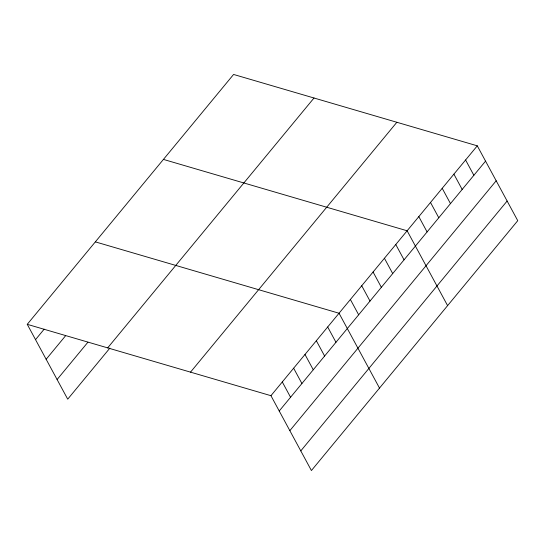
<?xml version="1.0" encoding="UTF-8"?>
<svg xmlns="http://www.w3.org/2000/svg" width="545" height="545" viewBox="0 0 545 545"><rect width="100%" height="100%" fill="white"/><g stroke="black" fill="none" stroke-linecap="round" stroke-linejoin="round"><path stroke-width="0.82" d="M27.25 324.329L233.587 74.454L477.284 145.828L517.75 220.671L311.413 470.546L270.947 395.697L27.25 324.329L67.716 399.172L109.872 348.132M35.527 339.637L44.172 329.166M46.148 359.284L65.604 335.727M57.096 379.524L87.902 342.226M107.672 347.88L314.009 98.011M190.525 372.146L396.862 122.271M270.947 395.697L477.284 145.828M279.217 411.005L485.554 161.129M289.845 430.652L496.182 180.777M300.792 450.892L507.129 201.023M163.432 159.412L407.129 230.78L447.595 305.629M95.341 241.871L339.038 313.239L379.504 388.088M465.587 159.985L473.864 175.292M453.896 174.141L462.174 189.449M442.206 188.304L450.477 203.612M430.509 202.461L438.786 217.768M418.819 216.624L427.096 231.932M395.779 244.528L404.056 259.829M384.429 258.269L392.707 273.576M373.08 272.01L381.357 287.317M361.73 285.757L370.007 301.058M350.381 299.498L358.658 314.806M327.688 326.98L335.965 342.287M316.338 340.727L324.616 356.035M304.989 354.468L313.266 369.776M293.639 368.209L301.916 383.517M282.29 381.956L290.567 397.264"/></g></svg>
